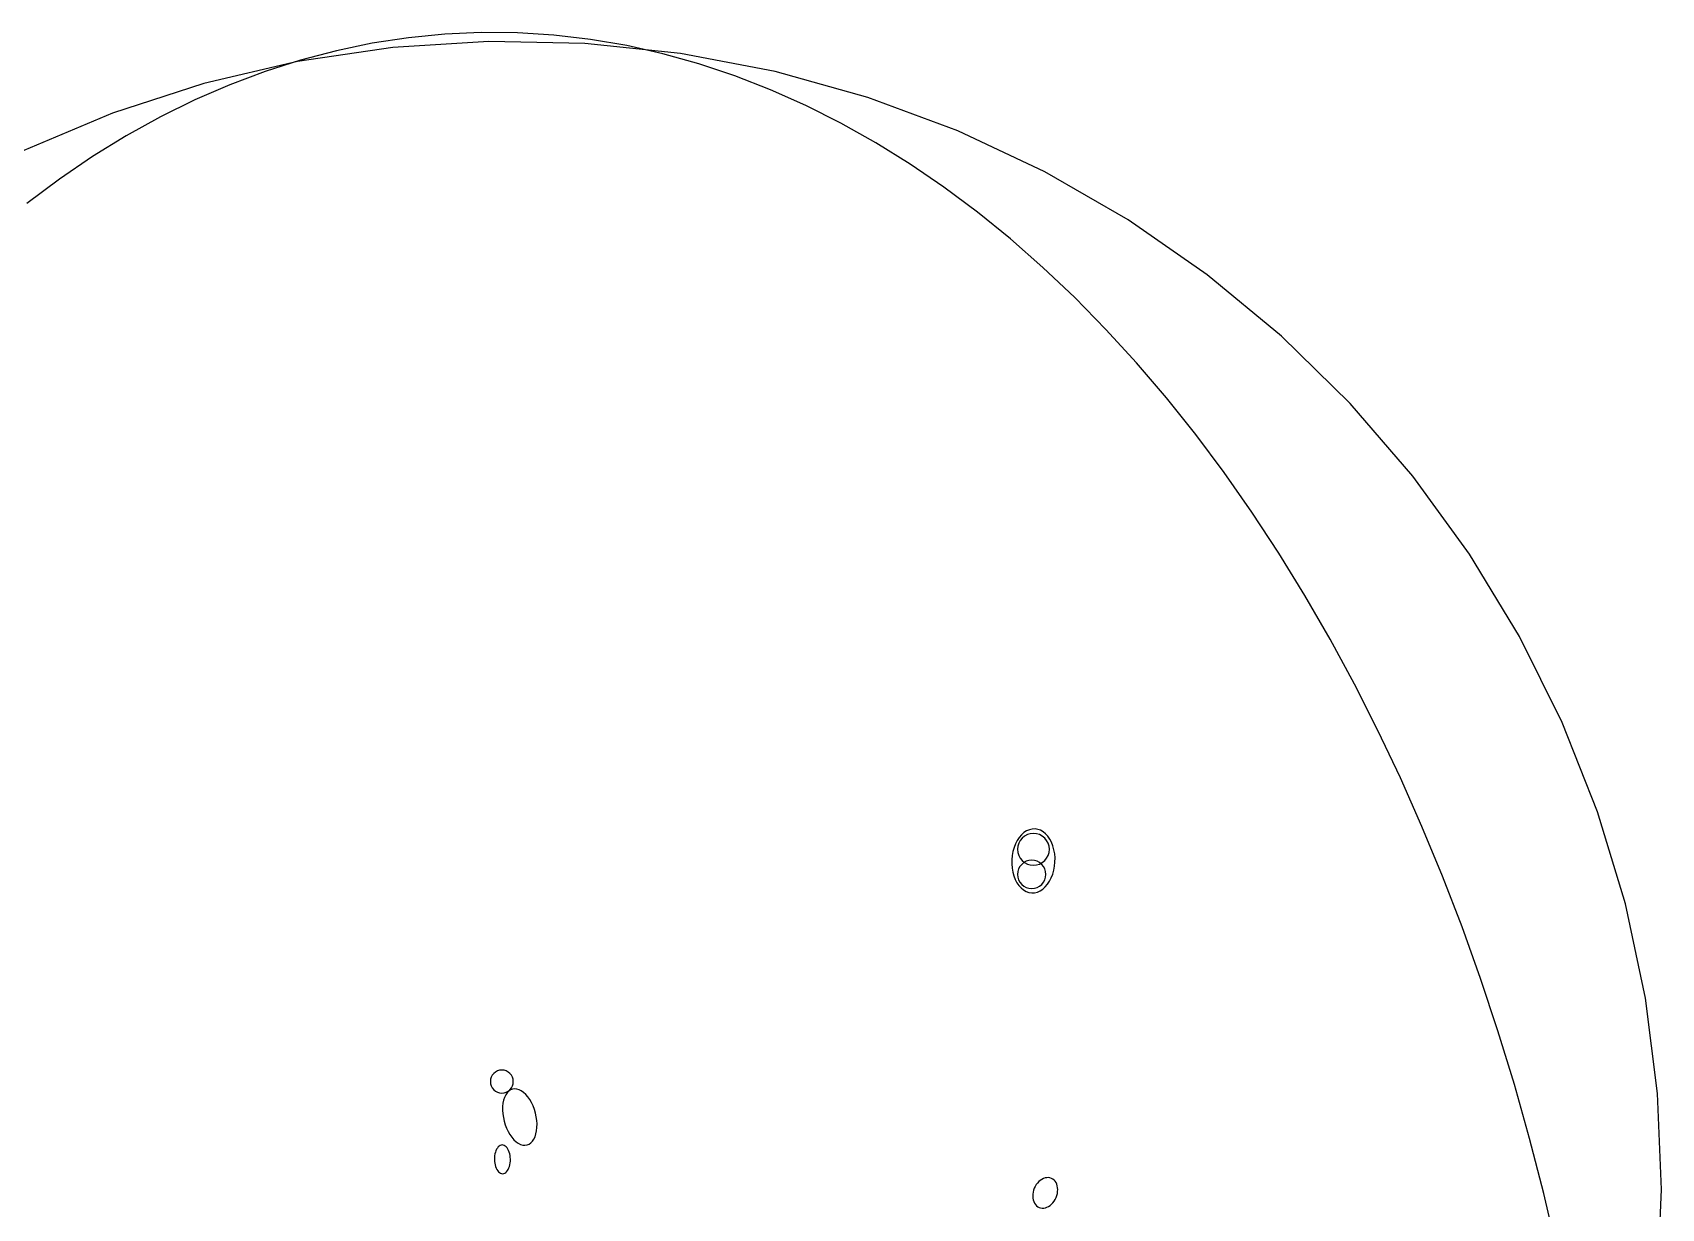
# Model space of a CAD drawing. Extents: x -1 to 217, y -22 to 302.
# Drawn here: x 46.7 to 100.5, y 99.4 to 138.2 of the extents above; entities that cross this region are included whole.
import ezdxf

# ---------------------------------------------------------------- set-up
doc = ezdxf.new("R2010")
doc.units = 0

msp = doc.modelspace()

# ---------------------------------------------------------------- linework, layer by layer
at = {"layer": 'CIRCLES'}
for p, q in [((58.633, 137.709), (55.494, 137.245)), ((61.8, 137.908), (58.633, 137.709)), ((64.973, 137.842), (61.8, 137.908)), ((68.129, 137.51), (64.973, 137.842)), ((55.494, 137.245), (52.404, 136.521)), ((71.246, 136.915), (68.129, 137.51)), ((52.404, 136.521), (49.386, 135.54)), ((74.302, 136.062), (71.246, 136.915)), ((77.276, 134.956), (74.302, 136.062)), ((49.386, 135.54), (46.461, 134.31)), ((80.148, 133.605), (77.276, 134.956)), ((82.896, 132.018), (80.148, 133.605)), ((85.502, 130.207), (82.896, 132.018)), ((87.947, 128.184), (85.502, 130.207)), ((90.214, 125.964), (87.947, 128.184)), ((92.288, 123.562), (90.214, 125.964)), ((94.153, 120.994), (92.288, 123.562)), ((95.797, 118.28), (94.153, 120.994)), ((97.208, 115.438), (95.797, 118.28)), ((98.376, 112.487), (97.208, 115.438)), ((99.293, 109.449), (98.376, 112.487)), ((79.664, 111.767), (79.566, 111.737)), ((79.767, 111.777), (79.664, 111.767)), ((79.869, 111.767), (79.767, 111.777)), ((79.968, 111.737), (79.869, 111.767)), ((79.251, 111.355), (79.241, 111.252)), ((79.241, 111.252), (79.251, 111.149)), ((79.281, 111.453), (79.251, 111.355)), ((79.33, 111.544), (79.281, 111.453)), ((79.395, 111.624), (79.33, 111.544)), ((79.475, 111.689), (79.395, 111.624)), ((79.566, 111.737), (79.475, 111.689)), ((80.059, 111.689), (79.968, 111.737)), ((80.138, 111.624), (80.059, 111.689)), ((80.203, 111.544), (80.138, 111.624)), ((80.252, 111.453), (80.203, 111.544)), ((80.282, 111.355), (80.252, 111.453)), ((80.292, 111.252), (80.282, 111.355)), ((80.282, 111.149), (80.292, 111.252)), ((79.251, 111.149), (79.281, 111.051)), ((79.281, 111.051), (79.33, 110.96)), ((79.38, 110.757), (79.322, 110.686)), ((79.33, 110.96), (79.395, 110.88)), ((79.451, 110.815), (79.38, 110.757)), ((79.395, 110.88), (79.475, 110.815)), ((79.532, 110.858), (79.451, 110.815)), ((79.475, 110.815), (79.566, 110.767)), ((79.619, 110.885), (79.532, 110.858)), ((79.566, 110.767), (79.664, 110.737)), ((79.71, 110.894), (79.619, 110.885)), ((79.664, 110.737), (79.767, 110.727)), ((79.801, 110.885), (79.71, 110.894)), ((79.767, 110.727), (79.869, 110.737)), ((79.889, 110.858), (79.801, 110.885)), ((79.869, 110.737), (79.968, 110.767)), ((79.97, 110.815), (79.889, 110.858)), ((79.968, 110.767), (80.059, 110.815)), ((80.041, 110.757), (79.97, 110.815)), ((80.099, 110.686), (80.041, 110.757)), ((80.059, 110.815), (80.138, 110.88)), ((80.138, 110.88), (80.203, 110.96)), ((80.203, 110.96), (80.252, 111.051)), ((80.252, 111.051), (80.282, 111.149)), ((79.252, 110.518), (79.243, 110.427)), ((79.243, 110.427), (79.252, 110.335)), ((79.279, 110.605), (79.252, 110.518)), ((79.252, 110.335), (79.279, 110.248)), ((79.322, 110.686), (79.279, 110.605)), ((79.279, 110.248), (79.322, 110.167)), ((79.322, 110.167), (79.38, 110.096)), ((80.041, 110.096), (80.099, 110.167)), ((80.142, 110.605), (80.099, 110.686)), ((80.099, 110.167), (80.142, 110.248)), ((80.169, 110.518), (80.142, 110.605)), ((80.142, 110.248), (80.169, 110.335)), ((80.178, 110.427), (80.169, 110.518)), ((80.169, 110.335), (80.178, 110.427)), ((79.38, 110.096), (79.451, 110.038)), ((79.451, 110.038), (79.532, 109.995)), ((79.532, 109.995), (79.619, 109.968)), ((79.619, 109.968), (79.71, 109.959)), ((79.71, 109.959), (79.801, 109.968)), ((79.801, 109.968), (79.889, 109.995)), ((79.889, 109.995), (79.97, 110.038)), ((79.97, 110.038), (80.041, 110.096)), ((99.953, 106.345), (99.293, 109.449)), ((100.351, 103.197), (99.953, 106.345)), ((61.88, 103.735), (61.859, 103.664)), ((61.915, 103.8), (61.88, 103.735)), ((61.962, 103.857), (61.915, 103.8)), ((62.02, 103.904), (61.962, 103.857)), ((62.085, 103.939), (62.02, 103.904)), ((62.156, 103.961), (62.085, 103.939)), ((62.23, 103.968), (62.156, 103.961)), ((62.304, 103.961), (62.23, 103.968)), ((62.375, 103.939), (62.304, 103.961)), ((62.44, 103.904), (62.375, 103.939)), ((62.498, 103.857), (62.44, 103.904)), ((62.545, 103.8), (62.498, 103.857)), ((62.58, 103.735), (62.545, 103.8)), ((62.601, 103.664), (62.58, 103.735)), ((61.859, 103.664), (61.851, 103.59)), ((61.851, 103.59), (61.859, 103.516)), ((61.859, 103.516), (61.88, 103.445)), ((61.88, 103.445), (61.915, 103.379)), ((61.915, 103.379), (61.962, 103.322)), ((61.962, 103.322), (62.02, 103.275)), ((62.02, 103.275), (62.085, 103.24)), ((62.085, 103.24), (62.156, 103.218)), ((62.156, 103.218), (62.23, 103.211)), ((62.23, 103.211), (62.304, 103.218)), ((62.304, 103.218), (62.375, 103.24)), ((62.375, 103.24), (62.44, 103.275)), ((62.44, 103.275), (62.498, 103.322)), ((62.498, 103.322), (62.545, 103.379)), ((62.545, 103.379), (62.58, 103.445)), ((62.58, 103.445), (62.601, 103.516)), ((62.609, 103.59), (62.601, 103.664)), ((62.601, 103.516), (62.609, 103.59)), ((100.483, 100.026), (100.351, 103.197)), ((100.351, 96.856), (100.483, 100.026))]:
    msp.add_line(p, q, dxfattribs=at)
at = {"layer": 'ELLIPSES'}
for p, q in [((60.347, 138.148), (59.15, 138.03)), ((61.547, 138.202), (60.347, 138.148)), ((62.748, 138.191), (61.547, 138.202)), ((63.95, 138.115), (62.748, 138.191)), ((65.151, 137.975), (63.95, 138.115)), ((56.771, 137.601), (55.591, 137.291)), ((57.957, 137.848), (56.771, 137.601)), ((59.15, 138.03), (57.957, 137.848)), ((66.349, 137.77), (65.151, 137.975)), ((67.544, 137.502), (66.349, 137.77)), ((55.591, 137.291), (54.419, 136.916)), ((68.734, 137.169), (67.544, 137.502)), ((69.918, 136.774), (68.734, 137.169)), ((54.419, 136.916), (53.257, 136.479)), ((71.094, 136.315), (69.918, 136.774)), ((52.106, 135.979), (50.967, 135.417)), ((53.257, 136.479), (52.106, 135.979)), ((72.261, 135.794), (71.094, 136.315)), ((50.967, 135.417), (49.841, 134.794)), ((73.418, 135.21), (72.261, 135.794)), ((74.564, 134.566), (73.418, 135.21)), ((49.841, 134.794), (48.73, 134.109)), ((75.697, 133.861), (74.564, 134.566)), ((48.73, 134.109), (47.635, 133.365)), ((76.816, 133.096), (75.697, 133.861)), ((47.635, 133.365), (46.556, 132.561)), ((77.92, 132.273), (76.816, 133.096)), ((79.007, 131.391), (77.92, 132.273)), ((80.077, 130.452), (79.007, 131.391)), ((81.128, 129.457), (80.077, 130.452)), ((82.159, 128.408), (81.128, 129.457)), ((83.169, 127.304), (82.159, 128.408)), ((84.157, 126.148), (83.169, 127.304)), ((85.121, 124.941), (84.157, 126.148)), ((86.061, 123.684), (85.121, 124.941)), ((86.976, 122.378), (86.061, 123.684)), ((87.864, 121.025), (86.976, 122.378)), ((88.725, 119.627), (87.864, 121.025)), ((89.557, 118.184), (88.725, 119.627)), ((90.36, 116.699), (89.557, 118.184)), ((91.133, 115.174), (90.36, 116.699)), ((91.875, 113.609), (91.133, 115.174)), ((92.585, 112.007), (91.875, 113.609)), ((79.455, 111.802), (79.373, 111.729)), ((79.542, 111.858), (79.455, 111.802)), ((79.632, 111.898), (79.542, 111.858)), ((79.725, 111.92), (79.632, 111.898)), ((79.819, 111.924), (79.725, 111.92)), ((79.911, 111.911), (79.819, 111.924)), ((80.002, 111.879), (79.911, 111.911)), ((80.088, 111.83), (80.002, 111.879)), ((80.168, 111.765), (80.088, 111.83)), ((93.263, 110.369), (92.585, 112.007)), ((79.126, 111.308), (79.089, 111.179)), ((79.174, 111.43), (79.126, 111.308)), ((79.231, 111.541), (79.174, 111.43)), ((79.298, 111.642), (79.231, 111.541)), ((79.373, 111.729), (79.298, 111.642)), ((80.242, 111.684), (80.168, 111.765)), ((80.307, 111.59), (80.242, 111.684)), ((80.363, 111.483), (80.307, 111.59)), ((80.409, 111.366), (80.363, 111.483)), ((80.444, 111.24), (80.409, 111.366)), ((80.468, 111.108), (80.444, 111.24)), ((79.051, 110.908), (79.05, 110.77)), ((79.05, 110.77), (79.061, 110.634)), ((79.064, 111.045), (79.051, 110.908)), ((79.089, 111.179), (79.064, 111.045)), ((80.439, 110.563), (80.465, 110.697)), ((80.465, 110.697), (80.478, 110.834)), ((80.479, 110.972), (80.468, 111.108)), ((80.478, 110.834), (80.479, 110.972)), ((79.061, 110.634), (79.084, 110.502)), ((79.084, 110.502), (79.119, 110.376)), ((79.119, 110.376), (79.165, 110.259)), ((79.165, 110.259), (79.221, 110.152)), ((80.23, 110.1), (80.297, 110.2)), ((80.297, 110.2), (80.355, 110.312)), ((80.355, 110.312), (80.403, 110.434)), ((80.403, 110.434), (80.439, 110.563)), ((93.907, 108.697), (93.263, 110.369)), ((79.221, 110.152), (79.287, 110.058)), ((79.287, 110.058), (79.361, 109.977)), ((79.361, 109.977), (79.441, 109.912)), ((79.441, 109.912), (79.527, 109.863)), ((79.527, 109.863), (79.617, 109.831)), ((79.617, 109.831), (79.71, 109.817)), ((79.71, 109.817), (79.804, 109.822)), ((79.804, 109.822), (79.896, 109.844)), ((79.896, 109.844), (79.987, 109.884)), ((79.987, 109.884), (80.074, 109.94)), ((80.074, 109.94), (80.155, 110.013)), ((80.155, 110.013), (80.23, 110.1)), ((94.517, 106.994), (93.907, 108.697)), ((95.092, 105.26), (94.517, 106.994)), ((95.632, 103.498), (95.092, 105.26)), ((62.404, 103.218), (62.357, 103.149)), ((62.458, 103.273), (62.404, 103.218)), ((62.518, 103.314), (62.458, 103.273)), ((62.583, 103.339), (62.518, 103.314)), ((62.653, 103.349), (62.583, 103.339)), ((62.725, 103.343), (62.653, 103.349)), ((62.799, 103.32), (62.725, 103.343)), ((62.873, 103.283), (62.799, 103.32)), ((62.947, 103.23), (62.873, 103.283)), ((63.018, 103.164), (62.947, 103.23)), ((96.136, 101.71), (95.632, 103.498)), ((62.256, 102.763), (62.254, 102.647)), ((62.254, 102.647), (62.262, 102.527)), ((62.268, 102.873), (62.256, 102.763)), ((62.289, 102.975), (62.268, 102.873)), ((62.319, 103.067), (62.289, 102.975)), ((62.357, 103.149), (62.319, 103.067)), ((63.086, 103.085), (63.018, 103.164)), ((63.15, 102.995), (63.086, 103.085)), ((63.208, 102.894), (63.15, 102.995)), ((63.259, 102.786), (63.208, 102.894)), ((63.303, 102.671), (63.259, 102.786)), ((63.338, 102.552), (63.303, 102.671)), ((62.262, 102.527), (62.28, 102.406)), ((62.28, 102.406), (62.307, 102.284)), ((62.307, 102.284), (62.342, 102.165)), ((62.342, 102.165), (62.386, 102.051)), ((63.365, 102.431), (63.338, 102.552)), ((63.383, 102.309), (63.365, 102.431)), ((63.391, 102.19), (63.383, 102.309)), ((63.389, 102.074), (63.391, 102.19)), ((62.386, 102.051), (62.437, 101.942)), ((62.437, 101.942), (62.495, 101.842)), ((62.495, 101.842), (62.559, 101.751)), ((62.559, 101.751), (62.627, 101.672)), ((62.627, 101.672), (62.698, 101.606)), ((62.698, 101.606), (62.772, 101.554)), ((63.127, 101.523), (63.187, 101.564)), ((63.187, 101.564), (63.241, 101.619)), ((63.241, 101.619), (63.287, 101.688)), ((63.287, 101.688), (63.326, 101.769)), ((63.326, 101.769), (63.356, 101.862)), ((63.356, 101.862), (63.377, 101.964)), ((63.377, 101.964), (63.389, 102.074)), ((96.603, 99.897), (96.136, 101.71)), ((61.987, 101.081), (61.986, 101.019)), ((61.993, 101.142), (61.987, 101.081)), ((62.003, 101.201), (61.993, 101.142)), ((62.018, 101.256), (62.003, 101.201)), ((62.036, 101.308), (62.018, 101.256)), ((62.058, 101.355), (62.036, 101.308)), ((62.083, 101.397), (62.058, 101.355)), ((62.111, 101.431), (62.083, 101.397)), ((62.141, 101.459), (62.111, 101.431)), ((62.173, 101.48), (62.141, 101.459)), ((62.207, 101.493), (62.173, 101.48)), ((62.241, 101.497), (62.207, 101.493)), ((62.276, 101.494), (62.241, 101.497)), ((62.31, 101.482), (62.276, 101.494)), ((62.342, 101.463), (62.31, 101.482)), ((62.374, 101.436), (62.342, 101.463)), ((62.403, 101.402), (62.374, 101.436)), ((62.429, 101.362), (62.403, 101.402)), ((62.453, 101.315), (62.429, 101.362)), ((62.473, 101.264), (62.453, 101.315)), ((62.489, 101.209), (62.473, 101.264)), ((62.501, 101.15), (62.489, 101.209)), ((62.509, 101.09), (62.501, 101.15)), ((62.512, 101.028), (62.509, 101.09)), ((62.511, 100.966), (62.512, 101.028)), ((62.772, 101.554), (62.846, 101.516)), ((62.846, 101.516), (62.92, 101.494)), ((62.92, 101.494), (62.992, 101.488)), ((62.992, 101.488), (63.062, 101.497)), ((63.062, 101.497), (63.127, 101.523)), ((61.986, 101.019), (61.99, 100.957)), ((61.99, 100.957), (61.997, 100.896)), ((61.997, 100.896), (62.009, 100.838)), ((62.009, 100.838), (62.025, 100.783)), ((62.025, 100.783), (62.045, 100.731)), ((62.045, 100.731), (62.069, 100.685)), ((62.069, 100.685), (62.095, 100.645)), ((62.095, 100.645), (62.125, 100.611)), ((62.125, 100.611), (62.156, 100.584)), ((62.156, 100.584), (62.189, 100.565)), ((62.189, 100.565), (62.223, 100.553)), ((62.223, 100.553), (62.257, 100.55)), ((62.257, 100.55), (62.291, 100.554)), ((62.291, 100.554), (62.325, 100.567)), ((62.325, 100.567), (62.357, 100.587)), ((62.357, 100.587), (62.387, 100.615)), ((62.387, 100.615), (62.416, 100.65)), ((62.416, 100.65), (62.441, 100.691)), ((62.441, 100.691), (62.463, 100.738)), ((62.463, 100.738), (62.481, 100.79)), ((62.481, 100.79), (62.495, 100.846)), ((62.495, 100.846), (62.505, 100.905)), ((62.505, 100.905), (62.511, 100.966)), ((79.773, 100.005), (79.756, 99.939)), ((79.796, 100.069), (79.773, 100.005)), ((79.826, 100.13), (79.796, 100.069)), ((79.861, 100.188), (79.826, 100.13)), ((79.901, 100.241), (79.861, 100.188)), ((79.946, 100.288), (79.901, 100.241)), ((79.994, 100.329), (79.946, 100.288)), ((80.045, 100.363), (79.994, 100.329)), ((80.098, 100.389), (80.045, 100.363)), ((80.152, 100.408), (80.098, 100.389)), ((80.206, 100.417), (80.152, 100.408)), ((80.259, 100.419), (80.206, 100.417)), ((80.311, 100.411), (80.259, 100.419)), ((80.359, 100.395), (80.311, 100.411)), ((80.405, 100.371), (80.359, 100.395)), ((80.446, 100.34), (80.405, 100.371)), ((80.482, 100.301), (80.446, 100.34)), ((80.512, 100.255), (80.482, 100.301)), ((80.536, 100.203), (80.512, 100.255)), ((80.554, 100.147), (80.536, 100.203)), ((80.565, 100.087), (80.554, 100.147)), ((80.556, 99.893), (80.566, 99.958)), ((80.569, 100.024), (80.565, 100.087)), ((80.566, 99.958), (80.569, 100.024)), ((79.746, 99.874), (79.743, 99.808)), ((79.743, 99.808), (79.747, 99.745)), ((79.756, 99.939), (79.746, 99.874)), ((79.747, 99.745), (79.758, 99.685)), ((79.758, 99.685), (79.776, 99.629)), ((79.776, 99.629), (79.8, 99.577)), ((79.8, 99.577), (79.83, 99.531)), ((79.83, 99.531), (79.866, 99.492)), ((79.866, 99.492), (79.907, 99.46)), ((79.907, 99.46), (79.952, 99.436)), ((79.952, 99.436), (80.001, 99.421)), ((80.001, 99.421), (80.052, 99.413)), ((80.052, 99.413), (80.106, 99.415)), ((80.106, 99.415), (80.16, 99.424)), ((80.16, 99.424), (80.214, 99.443)), ((80.214, 99.443), (80.266, 99.469)), ((80.266, 99.469), (80.317, 99.503)), ((80.317, 99.503), (80.366, 99.544)), ((80.366, 99.544), (80.41, 99.591)), ((80.41, 99.591), (80.451, 99.644)), ((80.451, 99.644), (80.486, 99.702)), ((80.486, 99.702), (80.516, 99.763)), ((80.516, 99.763), (80.539, 99.827)), ((80.539, 99.827), (80.556, 99.893)), ((97.034, 98.063), (96.603, 99.897))]:
    msp.add_line(p, q, dxfattribs=at)

doc.saveas('drawing.dxf')
